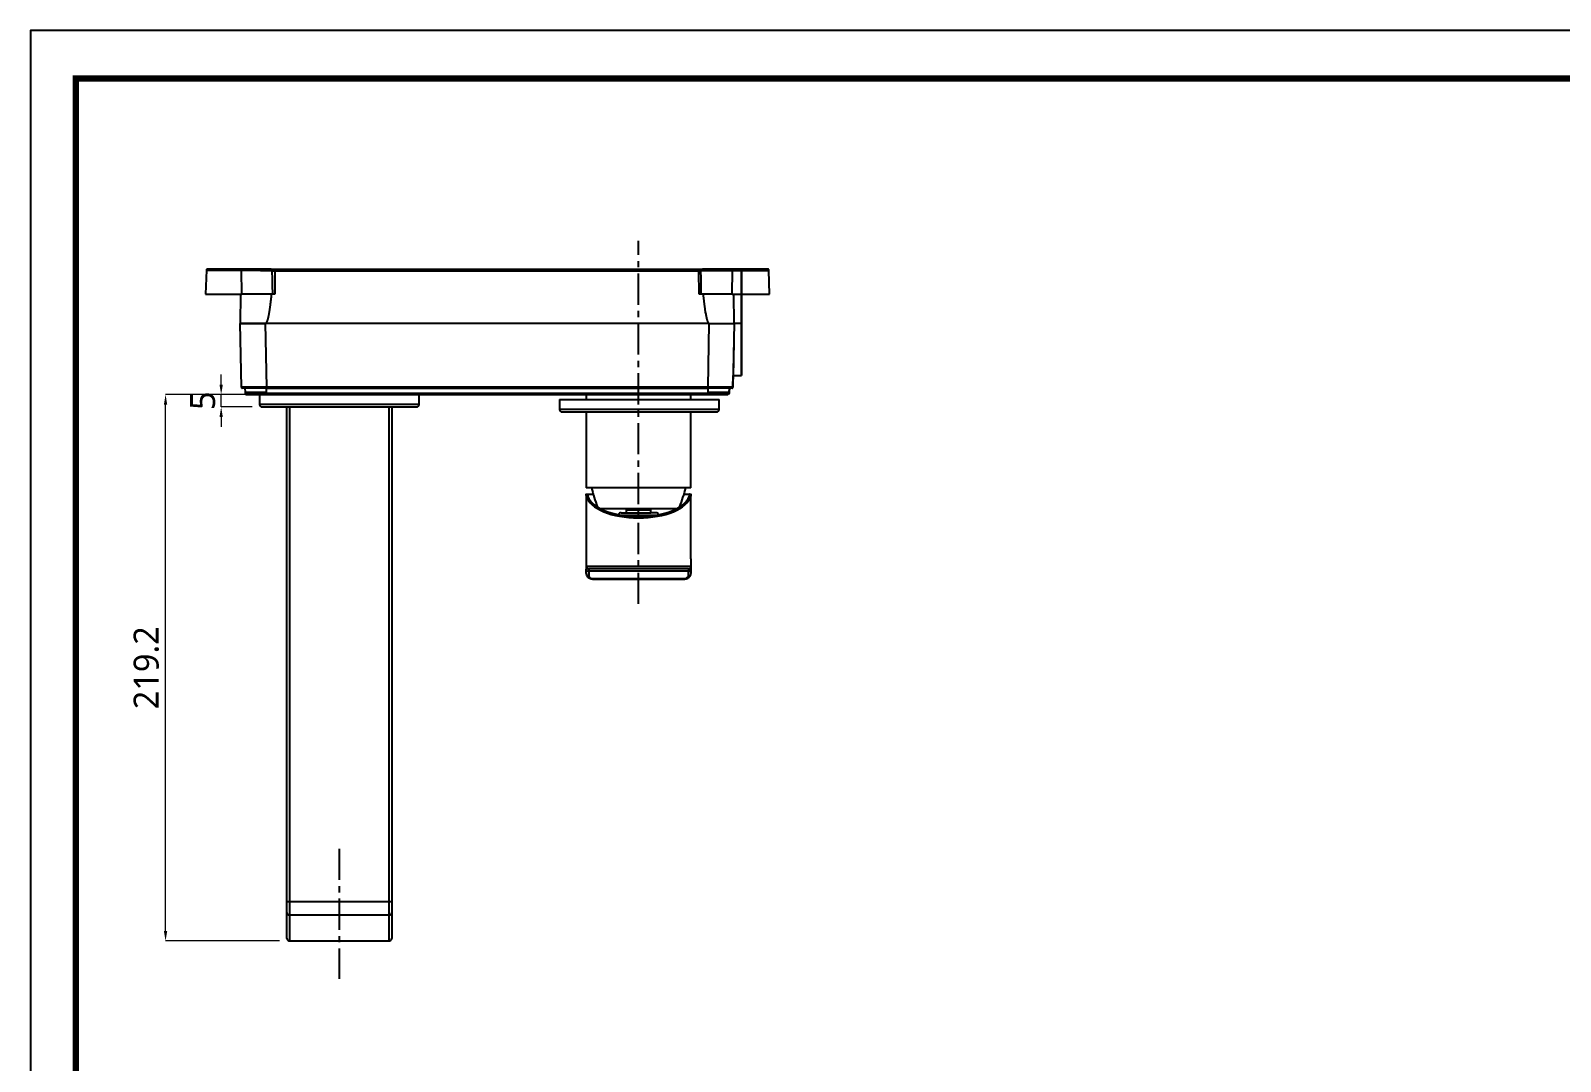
# Model space of a CAD drawing. Extents: x 4977 to 6105, y 0 to 827.
# Drawn here: x 4977 to 5590, y 413 to 827 of the extents above; entities that cross this region are included whole.
import ezdxf

# ---------------------------------------------------------------- set-up
doc = ezdxf.new("R2010")
doc.units = 0
doc.header["$LTSCALE"] = 10
doc.header["$MEASUREMENT"] = 0
doc.header["$PDMODE"] = 3
doc.header["$PDSIZE"] = -10
doc.linetypes.add('CENTER', pattern=[2, 1.25, -0.25, 0.25, -0.25])
doc.layers.get('0').update_dxf_attribs({"linetype": 'CONTINUOUS'})
doc.layers.get('DEFPOINTS').update_dxf_attribs({"linetype": 'CONTINUOUS'})
doc.layers.add('1', color=7, linetype='CONTINUOUS')
doc.styles.add('Daelim Dimension', font='NanumGothic.ttf')
doc.dimstyles.new('DEFAULT', dxfattribs={"dimscale": 2, "dimtxt": 2, "dimasz": 2, "dimexe": 0, "dimexo": 2, "dimgap": 1, "dimtad": 1, "dimdec": 1, "dimzin": 9, "dimdsep": 46, "dimtxsty": 'Daelim Dimension', "dimcen": 0.5, "dimclrd": 252, "dimclre": 252, "dimclrt": 3, "dimadec": 1, "dimazin": 0, "dimtfac": 1, "dimtdec": 1, "dimtix": 1, "dimtmove": 0, "dimatfit": 3, "dimfxl": 0, "dimtolj": 1, "dimtzin": 1, "dimlwd": 9, "dimlwe": 9, "dimarcsym": 0})

# ---------------------------------------------------------------- blocks, each defined once
blk = doc.blocks.new('*D12')
at = {"color": 5, "lineweight": 9, "ltscale": 0.5}
for p, q in [((5053.14, 684.84), (5053.14, 688.84)), ((5064.52, 680.84), (5053.14, 680.84)), ((5053.14, 675.85), (5053.14, 680.84)), ((5065.52, 675.85), (5053.14, 675.85)), ((5053.14, 671.85), (5053.14, 667.85))]:
    blk.add_line(p, q, dxfattribs=at)
at = {"color": 5, "ltscale": 0.5}
for points in [[(5052.48, 684.84), (5053.81, 684.84), (5053.14, 680.84)], [(5052.48, 671.85), (5053.81, 671.85), (5053.14, 675.85)]]:
    blk.add_solid(points, dxfattribs=at)
at = {"layer": 'DEFPOINTS', "color": 0, "ltscale": 0.5}
for p in [(5053.14, 680.84), (5068.52, 680.84), (5069.52, 675.85)]:
    blk.add_point(p, dxfattribs=at)
at = {"color": 7, "lineweight": -3, "ltscale": 0.5, "insert": (5045.76, 678.34), "char_height": 10, "attachment_point": 5, "rotation": 90, "style": 'Daelim Dimension'}
blk.add_mtext('\\A1;5', dxfattribs=at)
blk = doc.blocks.new('*D14')
at = {"color": 5, "lineweight": 9, "ltscale": 0.5}
for p, q in [((5064.52, 680.84), (5030.85, 680.84)), ((5030.85, 465.69), (5030.85, 676.84)), ((5076.52, 461.69), (5030.85, 461.69))]:
    blk.add_line(p, q, dxfattribs=at)
at = {"color": 5, "ltscale": 0.5}
for points in [[(5030.18, 676.84), (5031.51, 676.84), (5030.85, 680.84)], [(5030.18, 465.69), (5031.51, 465.69), (5030.85, 461.69)]]:
    blk.add_solid(points, dxfattribs=at)
at = {"layer": 'DEFPOINTS', "color": 0, "ltscale": 0.5}
for p in [(5030.85, 680.84), (5068.52, 680.84), (5080.52, 461.69)]:
    blk.add_point(p, dxfattribs=at)
at = {"color": 7, "lineweight": -3, "ltscale": 0.5, "insert": (5023.15, 571.27), "char_height": 10, "attachment_point": 5, "rotation": 90, "style": 'Daelim Dimension'}
blk.add_mtext('\\A1;219.2', dxfattribs=at)

msp = doc.modelspace()

# ---------------------------------------------------------------- linework, layer by layer
at = {"ltscale": 0.5}
msp.add_lwpolyline([(4976.72, 0), (6105.12, 0), (6105.12, 826.8), (4976.72, 826.8)], close=True, dxfattribs=at)
at = {"color": 5, "linetype": 'ByBlock', "lineweight": 200, "const_width": 2.6}
msp.add_lwpolyline([(4994.87, 35.4), (6086.87, 35.4), (6086.87, 807.6), (4994.87, 807.6)], close=True, dxfattribs=at)
at = {"layer": '1', "color": 1, "linetype": 'CENTER', "lineweight": -3}
for p, q in [((5220.52, 596.88), (5220.52, 742.53)), ((5100.52, 498.68), (5100.52, 446.49))]:
    msp.add_line(p, q, dxfattribs=at)
at = {"layer": '1', "color": 7, "linetype": 'Continuous', "lineweight": -3}
for p, q in [((5047.22, 730.66), (5046.89, 721.14)), ((5050.16, 731.15), (5061.04, 731.15)), ((5061.04, 731.14), (5050.16, 731.14)), ((5051.05, 731.15), (5051.05, 731.15)), ((5060.62, 731.15), (5051.26, 731.15)), ((5051.26, 731.14), (5051.26, 731.14)), ((5051.26, 731.14), (5060.61, 731.14)), ((5054.21, 731.15), (5054.21, 731.15)), ((5064.74, 731.14), (5055.38, 731.14)), ((5055.39, 731.15), (5055.39, 731.15)), ((5055.39, 731.15), (5064.75, 731.15)), ((5060.61, 731.14), (5060.61, 731.14)), ((5060.9, 731.14), (5072.75, 731.14)), ((5072.76, 731.15), (5060.91, 731.15)), ((5061.04, 731.15), (5072.76, 731.15)), ((5061.04, 731.14), (5061.04, 731.15)), ((5072.75, 731.14), (5061.04, 731.14)), ((5061.48, 721.14), (5061.25, 730.66)), ((5061.79, 731.14), (5061.79, 731.14)), ((5064.75, 731.15), (5064.75, 731.15)), ((5073.49, 730.46), (5073.49, 730.65)), ((5074.69, 730.95), (5244.98, 730.95)), ((5244.73, 730.94), (5074.69, 730.94)), ((5074.69, 730.46), (5244.73, 730.46)), ((5100.83, 730.95), (5100.83, 730.95)), ((5100.83, 730.94), (5100.83, 730.94)), ((5244.84, 721.14), (5244.73, 730.46)), ((5245.4, 730.65), (5245.4, 730.45)), ((5258.38, 731.14), (5246.14, 731.14)), ((5246.14, 731.14), (5258.5, 731.14)), ((5258.76, 731.15), (5246.89, 731.15)), ((5246.89, 731.15), (5258.62, 731.15)), ((5254.71, 731.14), (5254.71, 731.14)), ((5254.92, 731.15), (5254.92, 731.15)), ((5254.92, 731.15), (5264.28, 731.15)), ((5264.28, 731.14), (5254.92, 731.14)), ((5257.87, 731.14), (5257.87, 731.14)), ((5258.04, 721.14), (5258.16, 730.65)), ((5269.76, 731.14), (5258.38, 731.14)), ((5258.62, 731.15), (5258.63, 731.14)), ((5258.62, 731.15), (5269.51, 731.15)), ((5268.41, 731.15), (5259.05, 731.15)), ((5259.05, 731.14), (5259.05, 731.14)), ((5259.05, 731.14), (5268.4, 731.14)), ((5264.28, 731.15), (5264.28, 731.15)), ((5265.46, 731.15), (5265.46, 731.15)), ((5268.4, 731.14), (5268.4, 731.14)), ((5272.98, 721.14), (5272.81, 730.65)), ((5060.93, 721.14), (5060.83, 709.34)), ((5073.72, 721.14), (5061.48, 721.14)), ((5258.04, 721.14), (5245.52, 721.14)), ((5258.83, 709.34), (5258.73, 721.14)), ((5060.83, 709.34), (5060.83, 709.35)), ((5061.27, 683.83), (5060.83, 709.34)), ((5070.82, 709.34), (5071.27, 683.83)), ((5248.83, 709.34), (5070.82, 709.34)), ((5248.38, 683.83), (5248.83, 709.34)), ((5258.83, 709.34), (5258.38, 683.83)), ((5261.83, 709.34), (5258.83, 709.34)), ((5258.83, 709.34), (5258.83, 709.34)), ((5261.83, 709.34), (5258.83, 709.34)), ((5261.83, 709.35), (5261.83, 709.35)), ((5261.83, 709.35), (5261.83, 709.35)), ((5261.83, 709.34), (5261.83, 709.34)), ((5258.38, 683.84), (5258.47, 688.45)), ((5258.46, 688.45), (5261.83, 688.45)), ((5062.64, 683.34), (5062.78, 681.8)), ((5248.38, 683.83), (5071.27, 683.83)), ((5071.27, 683.34), (5248.38, 683.34)), ((5071.31, 681.8), (5071.31, 683.34)), ((5248.34, 681.3), (5071.31, 681.3)), ((5248.34, 683.34), (5248.34, 681.8)), ((5256.77, 681.1), (5256.78, 681.11)), ((5256.84, 681.31), (5256.83, 681.3)), ((5256.88, 681.8), (5257.02, 683.35)), ((5257.02, 683.35), (5256.88, 681.81)), ((5256.88, 681.8), (5257.01, 683.34)), ((5258.32, 683.6), (5258.32, 683.61)), ((5258.38, 683.84), (5258.38, 683.83)), ((5068.52, 680.84), (5068.52, 676.85)), ((5100.52, 676.85), (5068.52, 676.85)), ((5069.52, 675.85), (5100.52, 675.85)), ((5071.3, 680.84), (5248.35, 680.84)), ((5079.52, 477.41), (5079.52, 675.85)), ((5080.52, 675.85), (5080.52, 477.41)), ((5132.52, 676.85), (5100.52, 676.85)), ((5100.52, 675.85), (5131.52, 675.85)), ((5120.52, 477.41), (5120.52, 675.85)), ((5121.52, 675.85), (5121.52, 477.41)), ((5132.52, 676.85), (5132.52, 680.84)), ((5188.83, 678.85), (5188.83, 674.85)), ((5188.83, 678.85), (5252.83, 678.85)), ((5220.83, 674.85), (5188.83, 674.85)), ((5199.52, 680.84), (5199.52, 678.85)), ((5252.83, 674.85), (5220.83, 674.85)), ((5241.52, 678.85), (5241.52, 680.84)), ((5252.83, 674.85), (5252.83, 678.85)), ((5189.83, 673.85), (5220.83, 673.85)), ((5199.52, 673.85), (5199.52, 643.45)), ((5220.83, 673.85), (5251.83, 673.85)), ((5241.52, 643.45), (5241.52, 673.85)), ((5241.52, 643.45), (5199.52, 643.45)), ((5199.52, 640.76), (5199.52, 614.95)), ((5199.6, 640.95), (5200.1, 640.95)), ((5200.23, 640.01), (5199.67, 640.01)), ((5200.1, 640.95), (5202.3, 640.95)), ((5238.75, 640.95), (5240.95, 640.95)), ((5241.38, 640.01), (5240.82, 640.01)), ((5240.95, 640.95), (5241.45, 640.95)), ((5241.52, 614.95), (5241.52, 640.77)), ((5220.52, 635.07), (5205.22, 635.07)), ((5220.52, 634.95), (5205.46, 634.95)), ((5213.34, 632.48), (5227.71, 632.48)), ((5213.49, 633.45), (5215.5, 633.45)), ((5215.6, 633.45), (5225.45, 633.45)), ((5215.62, 634.45), (5215.62, 634.95)), ((5225.42, 634.45), (5215.62, 634.45)), ((5215.62, 633.45), (5215.62, 634.45)), ((5235.83, 635.07), (5220.52, 635.07)), ((5235.59, 634.95), (5220.52, 634.95)), ((5225.42, 634.45), (5225.42, 634.95)), ((5225.42, 633.45), (5225.42, 634.45)), ((5227.56, 633.45), (5225.55, 633.45)), ((5199.52, 614.95), (5199.52, 611.95)), ((5241.52, 614.95), (5241.52, 611.95)), ((5199.52, 611.95), (5199.52, 610.77)), ((5199.52, 611.95), (5241.52, 611.95)), ((5199.52, 609.03), (5199.52, 610.77)), ((5200.52, 610.95), (5200.52, 609.97)), ((5240.52, 610.95), (5200.52, 610.95)), ((5200.52, 609.97), (5200.52, 608.23)), ((5240.52, 609.97), (5200.52, 609.97)), ((5240.52, 610.95), (5240.52, 609.97)), ((5240.52, 608.23), (5240.52, 609.97)), ((5241.52, 611.95), (5241.52, 610.77)), ((5241.52, 610.77), (5241.52, 609.03)), ((5202.52, 606.84), (5202.52, 607.04)), ((5202.52, 607.04), (5238.52, 607.04)), ((5202.52, 606.84), (5238.52, 606.84)), ((5238.52, 606.84), (5238.52, 607.04)), ((5079.52, 472.98), (5079.52, 477.41)), ((5080.52, 477.41), (5079.52, 477.41)), ((5079.52, 462.69), (5079.52, 472.98)), ((5120.52, 477.41), (5080.52, 477.41)), ((5080.52, 477.41), (5080.52, 472.09)), ((5121.52, 477.41), (5120.52, 477.41)), ((5120.52, 472.09), (5120.52, 477.41)), ((5121.52, 477.41), (5121.52, 472.98)), ((5121.52, 472.98), (5121.52, 462.69)), ((5080.52, 472.09), (5080.52, 461.8)), ((5120.52, 472.09), (5080.52, 472.09)), ((5120.52, 461.8), (5120.52, 472.09)), ((5080.52, 461.69), (5080.52, 461.8)), ((5080.52, 461.8), (5120.52, 461.8)), ((5080.52, 461.69), (5120.52, 461.69)), ((5120.52, 461.69), (5120.52, 461.8))]:
    msp.add_line(p, q, dxfattribs=at)
for centre, radius, start, end in [((5069.52, 676.85), 1, 180, 270), ((5131.52, 676.85), 1, 270, 0), ((5189.83, 674.85), 1, 180, 270), ((5251.83, 674.85), 1, 270, 0), ((5269.42, 660.81), 70, 194.35866, 200.9923), ((5171.63, 660.81), 70, 339.0077, 345.64134), ((5213.49, 632.45), 1, 90, 169.046), ((5227.56, 632.45), 1, 10.954, 90), ((5200.52, 611.95), 1, 180, 270), ((5240.52, 611.95), 1, 270, 0), ((5080.52, 462.69), 1, 180, 270), ((5120.52, 462.69), 1, 270, 0)]:
    msp.add_arc(centre, radius, start, end, dxfattribs=at)
for centre, major_axis, ratio, start_param, end_param in [((5055.53, 730.66), (-8.31, 0), 0.000135, 6.282827, 8.612458), ((5055.54, 731.15), (-7.81, 0), 0.000135, 6.056234, 7.095357), ((5055.54, 731.15), (-7.81, 0), 0.000135, 3.953782, 6.28513), ((5055.54, 731.15), (-7.81, 0), 0.000135, 6.056234, 6.285169), ((5055.53, 731.14), (-7.81, 0), 0.000135, 6.127212, 6.282704), ((5055.53, 731.14), (-7.81, 0), 0.000135, 6.283112, 8.612458), ((5055.53, 731.14), (-7.81, 0), 0.000135, 5.470883, 6.127212), ((5050.16, 730.65), (0, -0.5), 0.687924, 3.141779, 3.339622), ((5051.94, 731.14), (1, 0), 0.000135, 2.329373, 3.599235), ((5051.95, 731.15), (1, 0), 0.000135, 2.683999, 3.953749), ((5058, 731.15), (7.75, 0), 0.000135, 2.082145, 2.683787), ((5058, 731.14), (7.75, 0), 0.000135, 3.59927, 4.200892), ((5054.7, 731.15), (1, 0), 0.000135, 0.812114, 2.082111), ((5054.69, 731.14), (1, 0), 0.000135, 4.200864, 5.470851), ((5061.3, 731.14), (1, 0), 0.000135, 1.059257, 2.329258), ((5061.31, 731.15), (1, 0), 0.000135, 3.953724, 5.223725), ((5060.9, 730.64), (0, -0.5), 0.687816, 1.605517, 3.141407), ((5058, 731.14), (7.75, 0), 0.000135, 0.457674, 1.059296), ((5058, 731.15), (7.75, 0), 0.000135, 5.22374, 5.825383), ((5064.05, 731.14), (1, 0), 0.000135, 5.470826, 6.740805), ((5064.06, 731.15), (1, 0), 0.000135, 5.825378, 7.095343), ((5072.75, 730.64), (-0.739, 0), 0.676575, 3.159003, 4.712386), ((5072.76, 730.65), (0.739, 0), 0.676577, 0.639182, 1.570799), ((5071.84, 730.95), (3.83, 0), 0.000135, 0.000639, 1.169236), ((5071.83, 730.94), (3.83, 0), 0.000135, 0.000639, 1.165751), ((5071.84, 730.95), (3.83, 0), 0.000135, 5.118856, 6.283185), ((5071.83, 730.94), (3.83, 0), 0.000135, 5.122194, 6.283185), ((5080.83, 730.95), (2, 0), 0.000135, 3.141593, 6.283185), ((5080.83, 730.95), (2, 0), 0.000135, 0.000556, 3.141593), ((5080.83, 730.94), (2, 0), 0.000135, 3.141593, 6.283185), ((5080.83, 730.94), (2, 0), 0.000135, 0.000556, 3.141593), ((5100.83, 730.95), (1.65, 0), 0.000135, 1.570722, 4.712314), ((5100.83, 730.94), (1.65, 0), 0.000135, 1.570722, 4.712314), ((5100.83, 730.95), (1.65, 0), 0.000135, 4.712314, 7.853907), ((5100.83, 730.94), (1.65, 0), 0.000135, 4.712314, 7.853907), ((5118.63, 730.94), (3.83, 0), 0.000135, 3.141593, 6.283185), ((5118.63, 730.94), (3.83, 0), 0.000135, 0.000639, 3.141593), ((5118.64, 730.95), (3.83, 0), 0.000135, 3.141593, 6.283185), ((5118.64, 730.95), (3.83, 0), 0.000135, 0.000639, 3.141593), ((5185.63, 730.94), (3.83, 0), 0.000135, 3.141593, 6.283185), ((5185.63, 730.94), (3.83, 0), 0.000135, 6.282998, 9.424092), ((5185.64, 730.95), (3.83, 0), 0.000135, 3.141593, 6.283185), ((5185.64, 730.95), (3.83, 0), 0.000135, 6.282998, 9.424092), ((5247.83, 730.94), (3.83, 0), 0.000135, 3.141405, 4.075013), ((5247.83, 730.94), (3.83, 0), 0.000135, 2.207876, 3.141593), ((5247.84, 730.95), (3.83, 0), 0.000135, 3.141405, 4.076387), ((5247.84, 730.95), (3.83, 0), 0.000135, 2.206502, 3.141593), ((5244.73, 730.44), (0, 0.5), 0.000075, 0, 1.536025), ((5246.14, 730.64), (0.738, 0), 0.677568, 2.893625, 3.132793), ((5246.14, 730.64), (0.738, 0), 0.677568, 1.570799, 2.893625), ((5246.89, 730.65), (-0.74, 0), 0.675685, 4.712386, 4.909464), ((5255.61, 731.15), (1, 0), 0.000135, 2.329373, 3.599212), ((5255.61, 731.14), (1, 0), 0.000135, 2.684023, 3.95375), ((5261.66, 731.14), (7.75, 0), 0.000135, 2.082147, 2.683791), ((5261.67, 731.15), (7.75, 0), 0.000135, 3.599267, 4.200892), ((5258.36, 731.15), (1, 0), 0.000135, 4.200864, 5.470851), ((5258.36, 731.14), (1, 0), 0.000135, 0.812114, 2.082133), ((5258.5, 730.64), (0, 0.5), 0.687924, 0.000186, 1.553529), ((5264.13, 730.65), (8.68, 0), 0.000135, 3.953782, 6.283136), ((5264.13, 731.14), (-8.18, 0), 0.000135, 0.812189, 3.141719), ((5264.14, 731.15), (-7.81, 0), 0.000135, 3.141593, 5.470865), ((5261.83, 709.35), (0, 20.9), 0.000075, 4.712524, 7.253508), ((5261.83, 709.35), (0, -19.9), 0.000075, 1.570931, 4.078094), ((5264.97, 731.15), (1, 0), 0.000135, 1.059281, 2.329259), ((5264.96, 731.14), (1, 0), 0.000135, 3.953724, 5.223725), ((5261.66, 731.14), (7.75, 0), 0.000135, 5.22374, 5.825383), ((5261.67, 731.15), (7.75, 0), 0.000135, 0.457677, 1.059299), ((5267.72, 731.14), (1, 0), 0.000135, 5.825378, 7.095343), ((5267.72, 731.15), (1, 0), 0.000135, 5.470826, 6.740828), ((5264.14, 731.15), (-7.81, 0), 0.000135, 2.32929, 3.141229), ((5269.51, 730.65), (0, 0.5), 0.687816, 6.085853, 6.282999), ((5264.13, 731.14), (-8.18, 0), 0.000135, 3.141593, 3.953764), ((5055.53, 721.14), (8.64, 0), 0.000135, 3.141313, 5.470865), ((5074.69, 721.14), (-1.41, 0), 0.00012, 4.712161, 5.471148), ((5244.84, 721.14), (1, 0), 0.000135, 0.812654, 1.571122), ((5264.13, 721.14), (8.85, 0), 0.000135, 3.953799, 4.712314), ((5261.83, 709.35), (0, -19.9), 0.000075, 4.077431, 4.712524), ((5261.83, 709.35), (0, 20.9), 0.000075, 0.970936, 1.570931), ((5264.13, 721.14), (8.85, 0), 0.000135, 4.712314, 6.283053), ((5070.83, 709.35), (10, 0), 0.000135, 1.571026, 3.141518), ((5070.83, 709.34), (10, 0), 0.000135, 3.141593, 4.712314), ((5070.83, 709.34), (-10, 0), 0.000135, 6.283111, 7.853603), ((5248.83, 709.34), (10, 0), 0.000135, 4.712314, 6.28321), ((5248.82, 709.34), (10, 0), 0.000135, 4.712619, 6.283111), ((5258.83, 709.35), (-0.36, -20.9), 0.000072, 4.712525, 6.283322), ((5261.83, 709.35), (0, -19.9), 0.000075, 0.000161, 1.570931), ((5261.83, 709.35), (0, 20.9), 0.000075, 3.141747, 4.712524), ((5261.83, 709.35), (0, -19.9), 0.000075, 4.712524, 6.283185), ((5261.83, 709.35), (0, 20.9), 0.000075, 1.570931, 3.141593), ((5071.31, 680.84), (8, 0), 0.000137, 3.14141, 4.712402), ((5248.34, 680.84), (8, 0), 0.000138, 4.712206, 6.283198), ((5220.52, 641.15), (21, 0), 0.466308, 3.257957, 6.166821), ((5220.52, 641.45), (20.52, 0), 0.466544, 3.292738, 6.13204), ((5200.52, 610.77), (-1, 0), 0.804334, 0, 1.570796), ((5200.52, 609.03), (-1, 0), 0.804334, 0, 1.570796), ((5202.52, 608.23), (2, 0), 0.595317, 3.141593, 4.712389), ((5238.52, 608.23), (2, 0), 0.595317, 4.712389, 6.283185), ((5240.52, 610.77), (-1, 0), 0.804334, 1.570796, 3.141593), ((5240.52, 609.03), (-1, 0), 0.804334, 1.570796, 3.141593), ((5080.52, 472.98), (1, 0), 0.885427, 3.141593, 4.712389), ((5120.52, 472.98), (1, 0), 0.885427, 4.712389, 6.283185), ((5080.52, 462.69), (-1, 0), 0.885427, 0, 1.570796), ((5120.52, 462.69), (-1, 0), 0.885427, 1.570796, 3.141593)]:
    msp.add_ellipse(centre, major_axis=major_axis, ratio=ratio, start_param=start_param, end_param=end_param, dxfattribs=at)
for points, degree, knots in [([(5047.83, 731.14), (5047.81, 731.14), (5047.75, 731.14), (5047.71, 731.14), (5047.73, 731.14), (5047.7, 731.14), (5047.69, 731.14), (5047.67, 731.14), (5047.62, 731.13), (5047.51, 731.1), (5047.38, 731.02), (5047.27, 730.88), (5047.22, 730.75), (5047.22, 730.67), (5047.23, 730.65)], 3, [0, 0, 0, 0, 0.139915, 0.446176, 0.601289, 0.610462, 0.616644, 0.624512, 0.648602, 0.702104, 0.7961, 0.880919, 0.97167, 1, 1, 1, 1]), ([(5074.69, 730.94), (5074.48, 730.94), (5074.08, 730.94), (5073.59, 730.94), (5073.33, 730.94), (5073.24, 730.94)], 3, [0, 0, 0, 0, 0.387006, 0.774012, 1, 1, 1, 1]), ([(5074.69, 730.46), (5074.69, 730.49), (5074.69, 730.52), (5074.69, 730.58), (5074.69, 730.61), (5074.69, 730.67), (5074.69, 730.7), (5074.69, 730.75), (5074.69, 730.78), (5074.69, 730.82), (5074.69, 730.85), (5074.69, 730.88), (5074.69, 730.9), (5074.69, 730.92), (5074.69, 730.93), (5074.69, 730.94), (5074.69, 730.94), (5074.69, 730.94)], 3, [0, 0, 0, 0, 0.125, 0.125, 0.25, 0.25, 0.375, 0.375, 0.5, 0.5, 0.625, 0.625, 0.75, 0.75, 0.875, 0.875, 1, 1, 1, 1]), ([(5245.39, 730.94), (5245.31, 730.94), (5245.09, 730.94), (5244.87, 730.94), (5244.73, 730.94)], 3, [0, 0, 0, 0, 0.383643, 1, 1, 1, 1]), ([(5245.41, 730.45), (5245.36, 730.45), (5245.31, 730.45), (5245.21, 730.45), (5245.15, 730.45), (5245.04, 730.45), (5244.98, 730.46), (5244.85, 730.46), (5244.79, 730.46), (5244.73, 730.46)], 3, [0, 0, 0, 0, 0.25, 0.25, 0.5, 0.5, 0.75, 0.75, 1, 1, 1, 1]), ([(5272.81, 730.65), (5272.81, 730.68), (5272.81, 730.76), (5272.76, 730.88), (5272.68, 730.99), (5272.59, 731.06), (5272.54, 731.09), (5272.51, 731.1)], 3, [0, 0, 0, 0, 0.145841, 0.436862, 0.672503, 0.871541, 1, 1, 1, 1]), ([(5073.28, 721.14), (5072.9, 717.34), (5072.5, 714.75), (5072.23, 712.95), (5071.95, 711.74), (5071.86, 711.35), (5071.77, 711.03), (5071.67, 710.66), (5071.56, 710.35), (5071.49, 710.17), (5071.43, 710.03), (5071.36, 709.87), (5071.29, 709.74), (5071.21, 709.6), (5071.11, 709.49), (5071.05, 709.42), (5071, 709.39), (5070.92, 709.34), (5070.83, 709.34)], 2, [0, 0, 0, 0.5, 0.5, 0.75, 0.75, 0.8125, 0.8125, 0.875, 0.875, 0.90625, 0.90625, 0.9375, 0.9375, 0.96875, 0.96875, 0.984375, 0.984375, 1, 1, 1]), ([(5246.38, 721.14), (5246.38, 721.06), (5246.4, 720.9), (5246.43, 720.66), (5246.45, 720.42), (5246.48, 720.18), (5246.5, 719.94), (5246.53, 719.71), (5246.55, 719.48), (5246.58, 719.25), (5246.6, 719.03), (5246.63, 718.81), (5246.65, 718.59), (5246.68, 718.37), (5246.7, 718.16), (5246.73, 717.95), (5246.75, 717.74), (5246.78, 717.53), (5246.8, 717.33), (5246.83, 717.13), (5246.85, 716.93), (5246.88, 716.73), (5246.9, 716.54), (5246.93, 716.35), (5246.95, 716.16), (5246.98, 715.98), (5247, 715.79), (5247.03, 715.61), (5247.06, 715.43), (5247.08, 715.26), (5247.11, 715.09), (5247.13, 714.92), (5247.19, 714.52), (5247.29, 713.91), (5247.43, 713.12), (5247.57, 712.4), (5247.69, 711.84), (5247.79, 711.43), (5247.86, 711.14), (5247.94, 710.87), (5248, 710.65), (5248.06, 710.46), (5248.12, 710.32), (5248.17, 710.18), (5248.21, 710.06), (5248.26, 709.95), (5248.31, 709.86), (5248.36, 709.77), (5248.41, 709.69), (5248.46, 709.61), (5248.51, 709.54), (5248.55, 709.49), (5248.58, 709.46), (5248.61, 709.43), (5248.64, 709.41), (5248.66, 709.39), (5248.67, 709.38), (5248.69, 709.37), (5248.7, 709.37), (5248.72, 709.36), (5248.74, 709.35), (5248.76, 709.35), (5248.77, 709.35), (5248.79, 709.34), (5248.81, 709.34), (5248.82, 709.34), (5248.83, 709.34)], 3, [0, 0, 0, 0, 0.020114, 0.040018, 0.059711, 0.079195, 0.098468, 0.117531, 0.136383, 0.155026, 0.173458, 0.19168, 0.209693, 0.227495, 0.245087, 0.262469, 0.279642, 0.296604, 0.313357, 0.3299, 0.346233, 0.362356, 0.37827, 0.393974, 0.409469, 0.424754, 0.439829, 0.454695, 0.469352, 0.483799, 0.498037, 0.512066, 0.525886, 0.597506, 0.663071, 0.722599, 0.776113, 0.802209, 0.826665, 0.84949, 0.870694, 0.884246, 0.896819, 0.908419, 0.919052, 0.928726, 0.937453, 0.945606, 0.95347, 0.961065, 0.96841, 0.972992, 0.977007, 0.980465, 0.983382, 0.984896, 0.986393, 0.987879, 0.989358, 0.990837, 0.992321, 0.993815, 0.995325, 0.996856, 0.998413, 1, 1, 1, 1]), ([(5071.27, 683.83), (5070.87, 683.83), (5070.49, 683.83), (5069.74, 683.83), (5069.37, 683.83), (5068.67, 683.83), (5068.33, 683.83), (5067.68, 683.83), (5067.37, 683.83), (5066.78, 683.83), (5066.49, 683.83), (5065.96, 683.83), (5065.7, 683.83), (5065.23, 683.83), (5065, 683.83), (5064.69, 683.83), (5064.58, 683.83), (5064.44, 683.83), (5064.39, 683.83), (5064.29, 683.83), (5064.25, 683.83), (5064.02, 683.83), (5063.83, 683.83), (5063.48, 683.83), (5063.3, 683.83), (5062.96, 683.83), (5062.79, 683.83), (5062.48, 683.83), (5062.33, 683.83), (5062.06, 683.83), (5061.93, 683.83), (5061.71, 683.83), (5061.61, 683.83), (5061.45, 683.83), (5061.38, 683.83), (5061.29, 683.83), (5061.27, 683.83), (5061.27, 683.83)], 3, [0, 0, 0, 0, 0.0625, 0.0625, 0.125, 0.125, 0.1875, 0.1875, 0.25, 0.25, 0.3125, 0.3125, 0.375, 0.375, 0.4375, 0.4375, 0.46875, 0.46875, 0.484375, 0.484375, 0.5, 0.5, 0.5625, 0.5625, 0.625, 0.625, 0.6875, 0.6875, 0.75, 0.75, 0.8125, 0.8125, 0.875, 0.875, 0.9375, 0.9375, 1, 1, 1, 1]), ([(5061.28, 683.84), (5061.28, 683.79), (5061.28, 683.7), (5061.34, 683.57), (5061.43, 683.47), (5061.51, 683.41), (5061.56, 683.39), (5061.57, 683.39)], 3, [0, 0, 0, 0, 0.219779, 0.494847, 0.720612, 0.911535, 1, 1, 1, 1]), ([(5062.78, 681.8), (5062.78, 681.8), (5062.79, 681.8), (5062.84, 681.8), (5062.88, 681.8), (5062.99, 681.8), (5063.13, 681.8), (5063.41, 681.8), (5063.77, 681.8), (5064.2, 681.8), (5064.7, 681.8), (5065.27, 681.8), (5065.89, 681.8), (5066.56, 681.8), (5067.28, 681.8), (5068.04, 681.8), (5068.83, 681.8), (5069.37, 681.8), (5069.92, 681.8), (5070.2, 681.8), (5070.75, 681.8), (5071.03, 681.8), (5071.31, 681.8)], 3, [0, 0, 0, 0, 0.0625, 0.0625, 0.125, 0.125, 0.1875, 0.25, 0.3125, 0.375, 0.4375, 0.5, 0.5625, 0.625, 0.6875, 0.75, 0.8125, 0.875, 0.875, 0.9375, 0.9375, 1, 1, 1, 1]), ([(5062.82, 681.3), (5062.82, 681.24), (5062.84, 681.18), (5062.9, 681.07), (5062.93, 681.02), (5063.02, 680.93), (5063.08, 680.9), (5063.19, 680.85), (5063.26, 680.84), (5063.32, 680.84)], 3, [0, 0, 0, 0, 0.25, 0.25, 0.5, 0.5, 0.75, 0.75, 1, 1, 1, 1]), ([(5062.82, 681.3), (5062.82, 681.3), (5062.83, 681.3), (5062.89, 681.3), (5062.93, 681.3), (5063.04, 681.3), (5063.17, 681.3), (5063.45, 681.3), (5063.81, 681.3), (5064.24, 681.3), (5064.74, 681.3), (5065.3, 681.3), (5065.92, 681.3), (5066.59, 681.3), (5067.3, 681.3), (5068.06, 681.3), (5068.84, 681.3), (5069.38, 681.3), (5069.93, 681.3), (5070.2, 681.3), (5070.76, 681.3), (5071.03, 681.3), (5071.31, 681.3)], 3, [0, 0, 0, 0, 0.0625, 0.0625, 0.125, 0.125, 0.1875, 0.25, 0.3125, 0.375, 0.4375, 0.5, 0.5625, 0.625, 0.6875, 0.75, 0.8125, 0.875, 0.875, 0.9375, 0.9375, 1, 1, 1, 1]), ([(5071.27, 683.34), (5071.27, 683.34), (5071.27, 683.35), (5071.27, 683.36), (5071.27, 683.37), (5071.27, 683.39), (5071.27, 683.41), (5071.27, 683.44), (5071.27, 683.46), (5071.27, 683.51), (5071.27, 683.53), (5071.27, 683.59), (5071.27, 683.61), (5071.27, 683.67), (5071.27, 683.71), (5071.27, 683.77), (5071.27, 683.8), (5071.27, 683.83)], 3, [0, 0, 0, 0, 0.124068, 0.124068, 0.249201, 0.249201, 0.374334, 0.374334, 0.499467, 0.499467, 0.6246, 0.6246, 0.749734, 0.749734, 0.874867, 0.874867, 1, 1, 1, 1]), ([(5071.31, 680.84), (5071.31, 680.84), (5071.31, 680.85), (5071.31, 680.9), (5071.31, 680.93), (5071.31, 681.02), (5071.31, 681.07), (5071.31, 681.18), (5071.31, 681.24), (5071.31, 681.3)], 3, [0, 0, 0, 0, 0.250124, 0.250124, 0.500083, 0.500083, 0.750041, 0.750041, 1, 1, 1, 1]), ([(5248.34, 681.8), (5248.62, 681.8), (5248.9, 681.8), (5249.45, 681.8), (5249.73, 681.8), (5250.28, 681.8), (5250.82, 681.8), (5251.61, 681.8), (5252.37, 681.8), (5253.09, 681.8), (5253.76, 681.8), (5254.39, 681.8), (5254.95, 681.8), (5255.45, 681.8), (5255.88, 681.8), (5256.24, 681.8), (5256.52, 681.8), (5256.66, 681.8), (5256.77, 681.8), (5256.81, 681.8), (5256.86, 681.8), (5256.88, 681.8), (5256.88, 681.8)], 3, [0, 0, 0, 0, 0.0625, 0.0625, 0.125, 0.125, 0.1875, 0.25, 0.3125, 0.375, 0.4375, 0.5, 0.5625, 0.625, 0.6875, 0.75, 0.8125, 0.875, 0.875, 0.9375, 0.9375, 1, 1, 1, 1]), ([(5248.34, 681.3), (5248.34, 681.24), (5248.34, 681.18), (5248.34, 681.07), (5248.34, 681.02), (5248.34, 680.93), (5248.34, 680.9), (5248.34, 680.85), (5248.34, 680.84), (5248.34, 680.84)], 3, [0, 0, 0, 0, 0.25, 0.25, 0.5, 0.5, 0.75, 0.75, 1, 1, 1, 1]), ([(5248.34, 681.3), (5248.62, 681.3), (5248.89, 681.3), (5249.45, 681.3), (5249.72, 681.3), (5250.27, 681.3), (5250.81, 681.3), (5251.59, 681.3), (5252.35, 681.3), (5253.07, 681.3), (5253.74, 681.3), (5254.36, 681.3), (5254.92, 681.3), (5255.41, 681.3), (5255.84, 681.3), (5256.2, 681.3), (5256.48, 681.3), (5256.62, 681.3), (5256.72, 681.3), (5256.77, 681.3), (5256.82, 681.3), (5256.83, 681.3), (5256.83, 681.3)], 3, [0, 0, 0, 0, 0.0625, 0.0625, 0.125, 0.125, 0.1875, 0.25, 0.3125, 0.375, 0.4375, 0.5, 0.5625, 0.625, 0.6875, 0.75, 0.8125, 0.875, 0.875, 0.9375, 0.9375, 1, 1, 1, 1]), ([(5248.38, 683.83), (5248.38, 683.8), (5248.38, 683.77), (5248.38, 683.71), (5248.38, 683.67), (5248.38, 683.61), (5248.38, 683.59), (5248.38, 683.53), (5248.38, 683.51), (5248.38, 683.46), (5248.38, 683.44), (5248.38, 683.41), (5248.38, 683.39), (5248.38, 683.37), (5248.38, 683.36), (5248.38, 683.35), (5248.38, 683.34), (5248.38, 683.34)], 3, [0, 0, 0, 0, 0.124965, 0.124965, 0.249931, 0.249931, 0.374896, 0.374896, 0.499862, 0.499862, 0.624827, 0.624827, 0.749793, 0.749793, 0.874758, 0.874758, 1, 1, 1, 1]), ([(5258.38, 683.83), (5258.38, 683.83), (5258.36, 683.83), (5258.27, 683.83), (5258.21, 683.83), (5258.04, 683.83), (5257.95, 683.83), (5257.72, 683.83), (5257.59, 683.83), (5257.32, 683.83), (5257.17, 683.83), (5256.86, 683.83), (5256.69, 683.83), (5256.35, 683.83), (5256.18, 683.83), (5255.91, 683.83), (5255.82, 683.83), (5255.68, 683.83), (5255.64, 683.83), (5255.54, 683.83), (5255.5, 683.83), (5255.27, 683.83), (5255.07, 683.83), (5254.65, 683.83), (5254.43, 683.83), (5253.95, 683.83), (5253.69, 683.83), (5253.16, 683.83), (5252.88, 683.83), (5252.28, 683.83), (5251.97, 683.83), (5251.32, 683.83), (5250.98, 683.83), (5250.28, 683.83), (5249.91, 683.83), (5249.16, 683.83), (5248.78, 683.83), (5248.38, 683.83)], 3, [0, 0, 0, 0, 0.0625, 0.0625, 0.125, 0.125, 0.1875, 0.1875, 0.25, 0.25, 0.3125, 0.3125, 0.375, 0.375, 0.4375, 0.4375, 0.46875, 0.46875, 0.484375, 0.484375, 0.5, 0.5, 0.5625, 0.5625, 0.625, 0.625, 0.6875, 0.6875, 0.75, 0.75, 0.8125, 0.8125, 0.875, 0.875, 0.9375, 0.9375, 1, 1, 1, 1]), ([(5256.53, 680.89), (5256.58, 680.91), (5256.66, 680.95), (5256.77, 681.07), (5256.83, 681.2), (5256.83, 681.28), (5256.83, 681.3)], 3, [0, 0, 0, 0, 0.259917, 0.548776, 0.875482, 1, 1, 1, 1]), ([(5256.77, 681.1), (5256.78, 681.11), (5256.78, 681.12), (5256.81, 681.18), (5256.83, 681.24), (5256.83, 681.3)], 3, [0, 0, 0, 0, 0.108684, 0.108684, 1, 1, 1, 1]), ([(5258.08, 683.39), (5258.1, 683.4), (5258.17, 683.43), (5258.27, 683.52), (5258.35, 683.66), (5258.38, 683.76), (5258.38, 683.81)], 3, [0, 0, 0, 0, 0.138395, 0.42849, 0.735686, 1, 1, 1, 1]), ([(5258.32, 683.6), (5258.33, 683.62), (5258.33, 683.63), (5258.35, 683.68), (5258.36, 683.71), (5258.38, 683.77), (5258.38, 683.8), (5258.38, 683.83)], 3, [0, 0, 0, 0, 0.200241, 0.200241, 0.600121, 0.600121, 1, 1, 1, 1]), ([(5199.67, 640.01), (5199.63, 640.16), (5199.6, 640.3), (5199.55, 640.53), (5199.53, 640.63), (5199.53, 640.75), (5199.52, 640.78), (5199.53, 640.83), (5199.53, 640.84), (5199.53, 640.87), (5199.53, 640.88), (5199.55, 640.93), (5199.57, 640.95), (5199.6, 640.95)], 3, [0, 0, 0, 0, 0.25, 0.25, 0.5, 0.5, 0.625, 0.625, 0.6875, 0.6875, 0.75, 0.75, 1, 1, 1, 1]), ([(5200.1, 640.95), (5200.07, 640.95), (5200.05, 640.93), (5200.04, 640.87), (5200.04, 640.86), (5200.03, 640.84)], 3, [0, 0, 0, 0, 0.735194, 0.735194, 1, 1, 1, 1]), ([(5200.04, 640.79), (5200.04, 640.76), (5200.04, 640.74), (5200.05, 640.67), (5200.06, 640.63), (5200.08, 640.55), (5200.08, 640.53), (5200.1, 640.47), (5200.1, 640.45), (5200.14, 640.3), (5200.18, 640.16), (5200.23, 640.01)], 3, [0, 0, 0, 0, 0.147486, 0.147486, 0.360614, 0.360614, 0.467178, 0.467178, 0.573743, 0.573743, 1, 1, 1, 1]), ([(5240.82, 640.01), (5240.87, 640.16), (5240.91, 640.3), (5240.97, 640.53), (5240.99, 640.63), (5241.01, 640.75), (5241.01, 640.78), (5241.02, 640.83), (5241.02, 640.84), (5241.01, 640.87), (5241.01, 640.88), (5241, 640.93), (5240.98, 640.95), (5240.95, 640.95)], 3, [0, 0, 0, 0, 0.25, 0.25, 0.5, 0.5, 0.625, 0.625, 0.6875, 0.6875, 0.75, 0.75, 1, 1, 1, 1]), ([(5241.45, 640.95), (5241.48, 640.95), (5241.5, 640.93), (5241.53, 640.85), (5241.53, 640.79), (5241.52, 640.67), (5241.51, 640.63), (5241.5, 640.55), (5241.5, 640.53), (5241.49, 640.47), (5241.48, 640.45), (5241.45, 640.3), (5241.42, 640.16), (5241.38, 640.01)], 3, [0, 0, 0, 0, 0.25, 0.25, 0.5, 0.5, 0.625, 0.625, 0.6875, 0.6875, 0.75, 0.75, 1, 1, 1, 1]), ([(5199.52, 609.03), (5199.53, 608.88), (5199.57, 608.55), (5199.78, 608.08), (5200.13, 607.65), (5200.62, 607.29), (5201.22, 607.02), (5201.88, 606.87), (5202.32, 606.84), (5202.52, 606.84)], 3, [0, 0, 0, 0, 0.11466, 0.253518, 0.39301, 0.540791, 0.699295, 0.863959, 1, 1, 1, 1]), ([(5238.52, 606.84), (5238.66, 606.84), (5239.04, 606.86), (5239.67, 606.97), (5240.32, 607.23), (5240.85, 607.59), (5241.24, 608.03), (5241.47, 608.52), (5241.52, 608.86), (5241.52, 609.03)], 3, [0, 0, 0, 0, 0.09097, 0.257994, 0.429196, 0.586257, 0.733225, 0.872212, 1, 1, 1, 1])]:
    msp.add_open_spline(points, degree=degree, knots=knots, dxfattribs=at)
for points, degree in [([(5061.25, 730.66), (5065.33, 730.66), (5069.41, 730.65), (5073.49, 730.65)], 3), ([(5073.06, 730.95), (5073.2, 730.95), (5073.51, 730.95), (5074.08, 730.95), (5074.48, 730.95), (5074.69, 730.95)], 3), ([(5073.46, 730.64), (5073.47, 730.61), (5073.49, 730.55), (5073.49, 730.49), (5073.49, 730.46)], 3), ([(5073.49, 730.46), (5073.57, 727.35), (5073.64, 724.25), (5073.72, 721.14)], 3), ([(5074.69, 730.46), (5074.69, 721.14)], 1), ([(5244.98, 730.95), (5245.11, 730.95), (5245.25, 730.95), (5245.37, 730.95)], 3), ([(5245.4, 730.45), (5245.4, 730.49), (5245.41, 730.55), (5245.42, 730.61), (5245.43, 730.64)], 3), ([(5245.41, 730.65), (5249.66, 730.65), (5253.91, 730.65), (5258.16, 730.65)], 3), ([(5245.41, 730.45), (5245.52, 721.14)], 1), ([(5071.27, 683.34), (5070.33, 683.34), (5068.5, 683.34), (5066.77, 683.34), (5065.21, 683.34), (5063.89, 683.34), (5062.85, 683.34), (5062.14, 683.34), (5061.77, 683.34), (5061.77, 683.34)], 2), ([(5062.78, 681.8), (5062.79, 681.63), (5062.8, 681.47), (5062.82, 681.3)], 3), ([(5071.31, 681.3), (5071.31, 681.47), (5071.31, 681.63), (5071.31, 681.8)], 3), ([(5248.34, 681.8), (5248.34, 681.63), (5248.34, 681.47), (5248.34, 681.3)], 3), ([(5257.88, 683.34), (5257.88, 683.34), (5257.52, 683.34), (5256.8, 683.34), (5255.76, 683.34), (5254.44, 683.34), (5252.88, 683.34), (5251.15, 683.34), (5249.32, 683.34), (5248.38, 683.34)], 2), ([(5256.83, 681.3), (5256.85, 681.47), (5256.86, 681.63), (5256.88, 681.8)], 3), ([(5256.88, 681.81), (5256.87, 681.64), (5256.85, 681.47), (5256.84, 681.31)], 3), ([(5215.6, 633.45), (5215.55, 633.45), (5215.5, 633.44), (5215.45, 633.44)], 3), ([(5215.45, 633.44), (5215.47, 633.44), (5215.48, 633.45), (5215.5, 633.45)], 3), ([(5225.6, 633.44), (5225.55, 633.44), (5225.5, 633.45), (5225.45, 633.45)], 3), ([(5225.55, 633.45), (5225.57, 633.45), (5225.58, 633.44), (5225.6, 633.44)], 3)]:
    msp.add_open_spline(points, degree=degree, dxfattribs=at)
msp.add_rational_spline([(5073.49, 730.46), (5073.81, 730.46), (5074.25, 730.46), (5074.69, 730.46)], [0.999996481648, 0.999996481654, 0.999996481645, 0.999996481648], degree=3, dxfattribs=at)

# ---------------------------------------------------------------- dimensions: what is measured, and where the dimension line sits
at = {"color": 5, "lineweight": -3, "ltscale": 0.5}
for base, p1, p2, picture, middle in [((5053.14, 680.84), (5069.52, 675.85), (5068.52, 680.84), '*D12', (5045.76, 678.34)), ((5030.8474, 680.8421), (5080.5249, 461.6879), (5068.5249, 680.8421), '*D14', (5023.1464, 571.265))]:
    dim = msp.add_linear_dim(base=base, p1=p1, p2=p2, angle=90, dimstyle='DEFAULT', override={"dimtxt": 5, "dimclrd": 5, "dimclre": 5, "dimclrt": 7}, dxfattribs=at)
    dim.commit()
    dim.dimension.update_dxf_attribs({"geometry": picture, "text_midpoint": middle})

doc.saveas('drawing.dxf')
